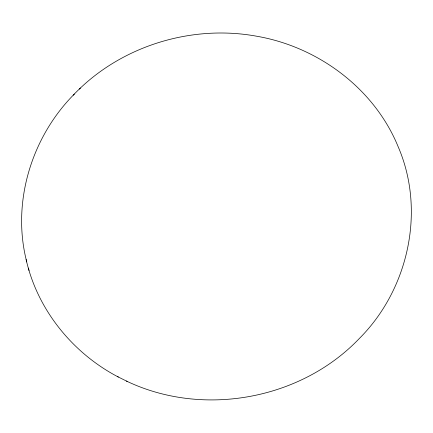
<?xml version="1.0" encoding="UTF-8"?>
<svg xmlns="http://www.w3.org/2000/svg" width="433" height="433" viewBox="0 0 433 433"><rect width="100%" height="100%" fill="white"/><g stroke="black" fill="none" stroke-linecap="round" stroke-linejoin="round"><path stroke-width="0.65" d="M126.42 381.04L127.113 381.381C203.321 417.477 300.94 399.61 359.228 338.606L359.791 338.038C408.454 289.071 425.791 210.768 398.214 146.857C374.442 88.538 318.136 46.818 256.634 36.215C190.769 24.172 119.389 46.439 73.209 95.211C31.133 138.257 11.512 203.174 26.743 261.895M79.363 89.111L80.457 88.04M73.209 95.211L74.373 94.064M26.115 259.502C37.362 309.584 72.463 352.89 117.641 376.667L118.382 377.029M117.641 376.667L127.113 381.381M28.41 268.092L29.038 270.484"/></g></svg>
